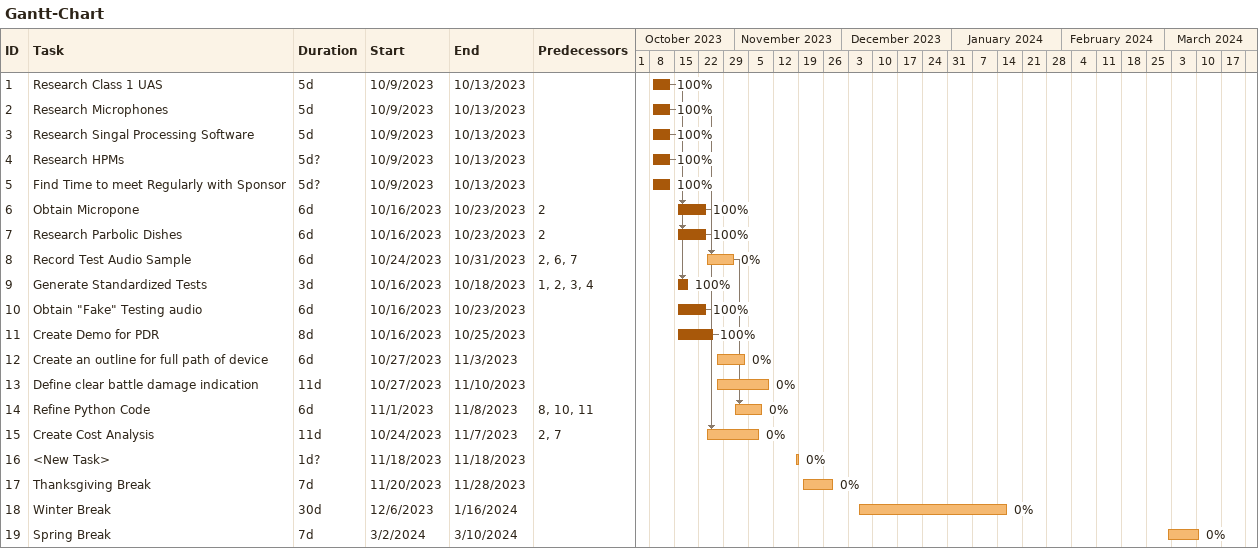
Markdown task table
Gantt-Chart

| ID | Task | Duration | Start | Finish | Predecessors | % complete |
|---|---|---|---|---|---|---|
| 1 | Research Class 1 UAS | 5d | 2023-10-09 | 2023-10-13 |  | 100 |
| 2 | Research Microphones | 5d | 2023-10-09 | 2023-10-13 |  | 100 |
| 3 | Research Singal Processing Software | 5d | 2023-10-09 | 2023-10-13 |  | 100 |
| 4 | Research HPMs | 5d? | 2023-10-09 | 2023-10-13 |  | 100 |
| 5 | Find Time to meet Regularly with Sponsor | 5d? | 2023-10-09 | 2023-10-13 |  | 100 |
| 6 | Obtain Micropone | 6d | 2023-10-16 | 2023-10-23 | 2 | 100 |
| 7 | Research Parbolic Dishes | 6d | 2023-10-16 | 2023-10-23 | 2 | 100 |
| 8 | Record Test Audio Sample | 6d | 2023-10-24 | 2023-10-31 | 2, 6, 7 | 0 |
| 9 | Generate Standardized Tests | 3d | 2023-10-16 | 2023-10-18 | 1, 2, 3, 4 | 100 |
| 10 | Obtain "Fake" Testing audio | 6d | 2023-10-16 | 2023-10-23 |  | 100 |
| 11 | Create Demo for PDR | 8d | 2023-10-16 | 2023-10-25 |  | 100 |
| 12 | Create an outline for full path of device | 6d | 2023-10-27 | 2023-11-03 |  | 0 |
| 13 | Define clear battle damage indication | 11d | 2023-10-27 | 2023-11-10 |  | 0 |
| 14 | Refine Python Code | 6d | 2023-11-01 | 2023-11-08 | 8, 10, 11 | 0 |
| 15 | Create Cost Analysis | 11d | 2023-10-24 | 2023-11-07 | 2, 7 | 0 |
| 16 | <New Task> | 1d? | 2023-11-18 | 2023-11-18 |  | 0 |
| 17 | Thanksgiving Break | 7d | 2023-11-20 | 2023-11-28 |  | 0 |
| 18 | Winter Break | 30d | 2023-12-06 | 2024-01-16 |  | 0 |
| 19 | Spring Break | 7d | 2024-03-02 | 2024-03-10 |  | 0 |
